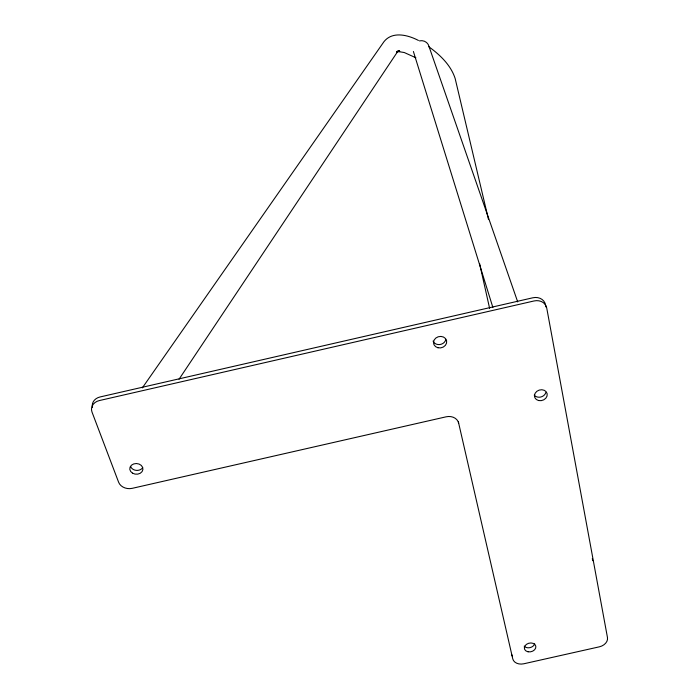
<?xml version="1.0" encoding="UTF-8"?>
<svg xmlns="http://www.w3.org/2000/svg" width="699" height="699" viewBox="0 0 699 699"><rect width="100%" height="100%" fill="white"/><g stroke="black" fill="none" stroke-linecap="round" stroke-linejoin="round"><path stroke-width="1.05" d="M179.023 379.26L397.967 51.106L396.639 52.408M142.316 387.901L383.987 41.66C392.48 30.887 408.085 35.02 418.439 40.446M396.945 51.848L399.548 50.678L396.945 51.848L399.732 51.473L397.076 51.377L404.249 52.521L415.905 57.772M428.845 46.746C439.986 54.889 450.776 64.998 455.145 78.48L488.514 219.565M517.714 301.933L429.09 46.728A8.239 7.846 -24.3 0 0 419.452 40.874M413.397 51.481L492.891 307.499M458.334 421.698L512.751 658.825A9.699 7.278 -12.6 0 0 523.804 663.779L599.34 646.828A9.725 7.278 -15.2 0 0 607.475 637.567L546.723 307.971A11.193 9.603 -19.1 0 0 534.045 300.963L99.389 400.553A11.298 9.349 5.8 0 0 92.015 412.087L118.612 482.223A10.939 8.842 3.1 0 0 132.242 488.33L446.163 416.805A10.738 8.93 -12.1 0 1 458.675 423.148M479.61 263.628L489.615 308.364M545.867 306.905L545.473 304.764A11.14 9.568 -19.1 0 0 532.839 297.783L100.114 396.945A11.254 9.314 5.8 0 0 92.495 407.552M592.315 558.545L592.708 560.685M512.533 656.448A9.664 7.261 -12.6 0 1 511.79 654.683M545.858 392.454A6.466 5.382 -17.1 0 1 540.685 397.032A6.466 5.382 -17.1 0 1 534.246 395.101M534.674 643.796A5.819 4.386 -13 0 1 530.017 647.615A5.819 4.386 -13 0 1 524.198 646.147M142.675 467.71A6.553 5.339 3.1 0 1 136.261 470.375A6.553 5.339 3.1 0 1 130.634 466.521M445.779 339.618A6.632 5.706 -12.8 0 1 439.741 344.555A6.632 5.706 -12.8 0 1 433.083 341.051M437.95 347.752A6.658 5.723 -12.8 0 0 446.6 340.71A6.658 5.723 -12.8 0 0 435.757 338.089A6.658 5.723 -12.8 0 0 437.95 347.752M132.504 473.153A6.588 5.347 3 0 0 142.902 469.536A6.588 5.347 3 0 0 133.658 463.944A6.588 5.347 3 0 0 132.504 473.153M528.068 651.791A5.837 4.395 -13 0 0 535.801 646.164A5.837 4.395 -13 0 0 526.443 644.356A5.837 4.395 -13 0 0 528.068 651.791M538.562 400.536A6.492 5.4 -17.1 0 0 547.168 393.79A6.492 5.4 -17.1 0 0 536.815 391.335A6.492 5.4 -17.1 0 0 538.562 400.536"/></g></svg>
